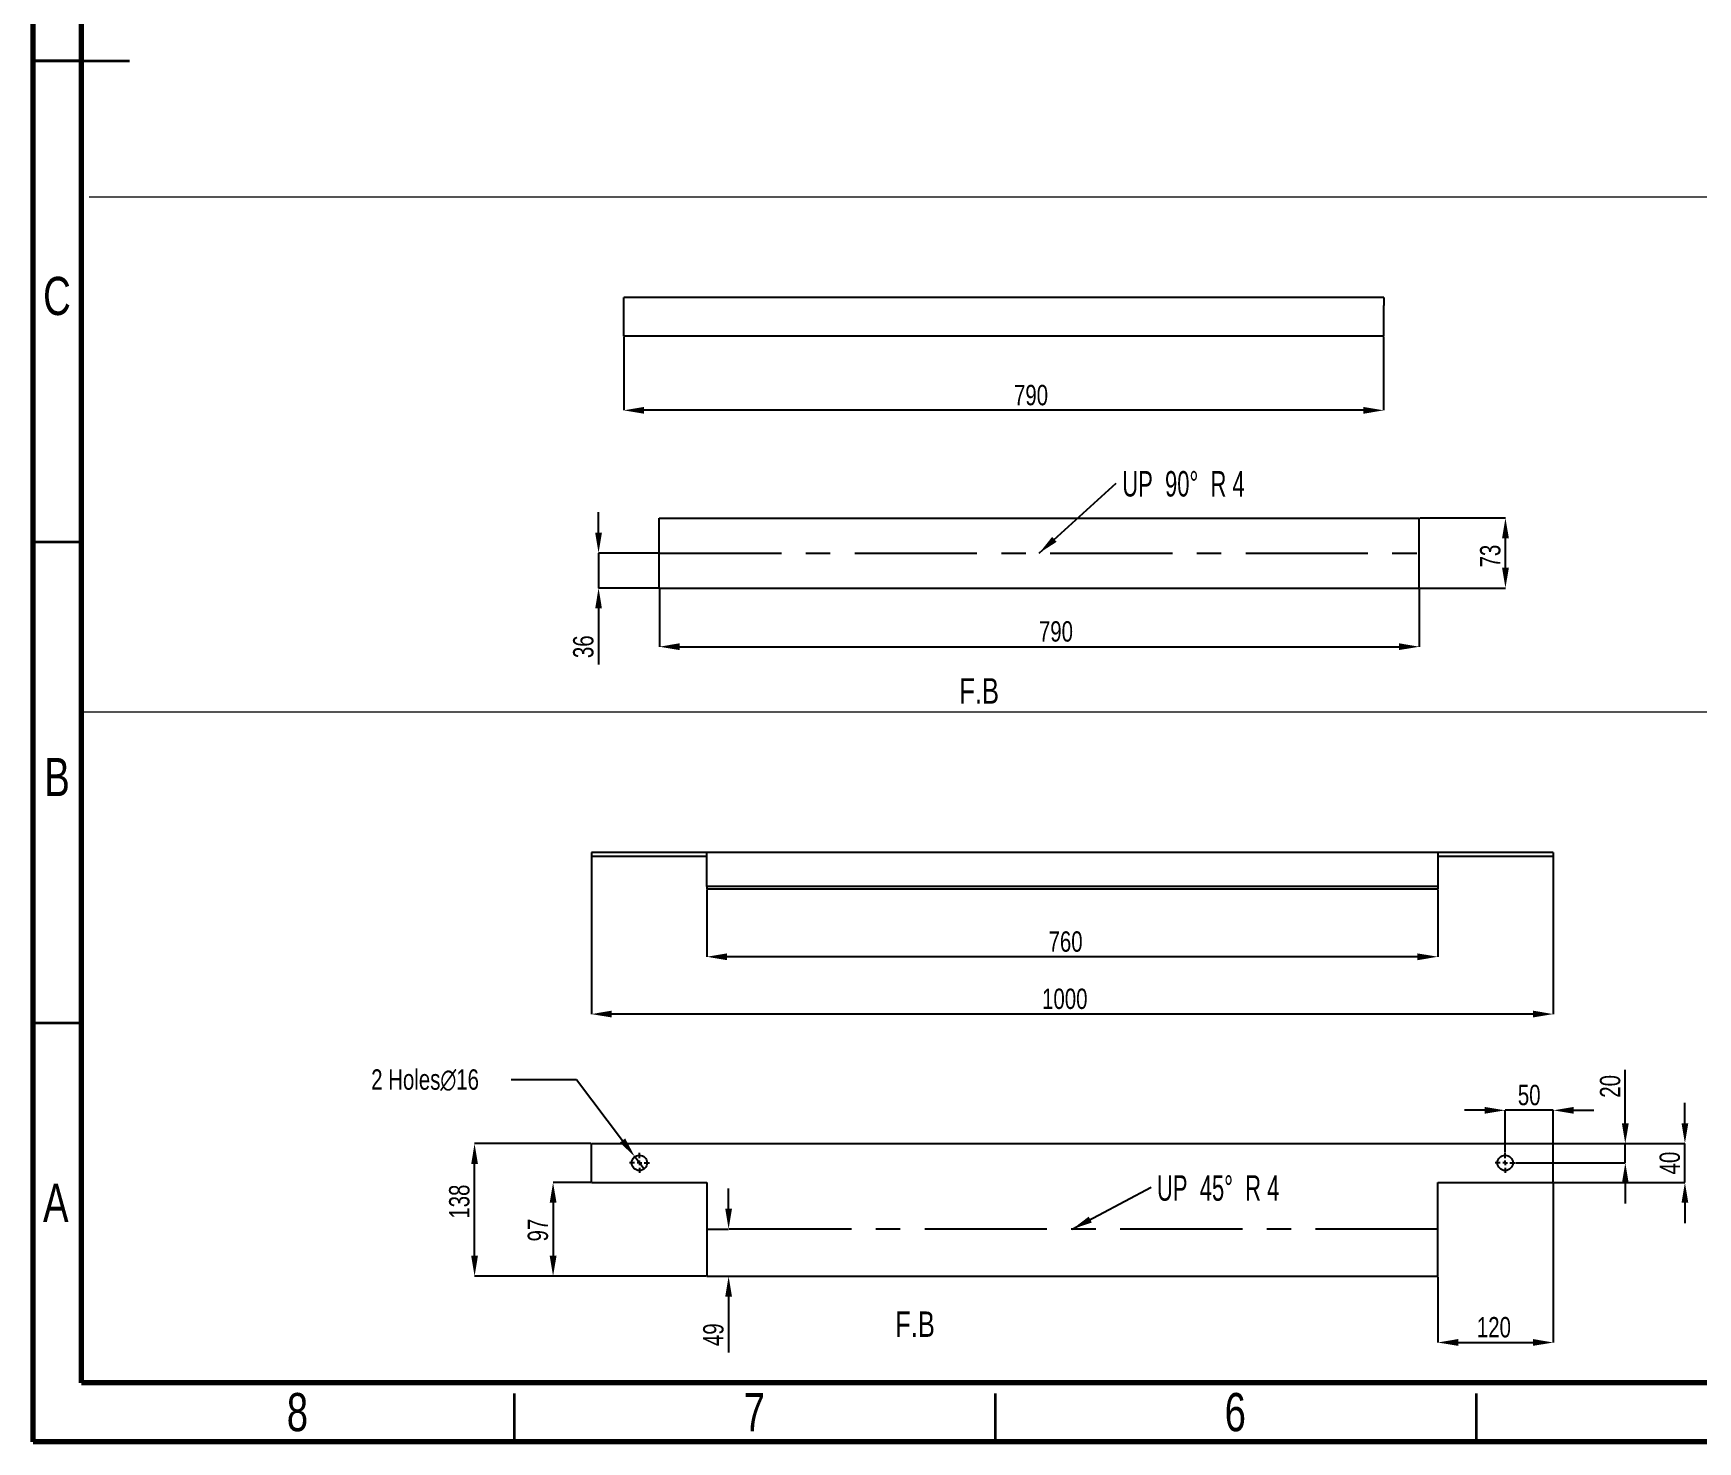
# Model space of a CAD drawing. Header units: millimetres. Extents: x 15 to 1266, y -324 to 294.
# Drawn here: x 866.3 to 1039.3, y 7.3 to 153.7 of the extents above; entities that cross this region are included whole.
import ezdxf

# ---------------------------------------------------------------- set-up
doc = ezdxf.new("R2010")
doc.units = ezdxf.units.MM
doc.header["$PDSIZE"] = -1
doc.linetypes.add('CENTERX2', pattern=[20.32, 12.7, -2.54, 2.54, -2.54])
doc.layers.add('FORMAT', color=7, linetype='Continuous')
doc.styles.add('SLDTEXTSTYLE0', font='TXT', dxfattribs={"width": 0.75})
doc.styles.add('SLDTEXTSTYLE14', font='TXT', dxfattribs={"width": 0.645833})
doc.dimstyles.new('SLDDIMSTYLE1', dxfattribs={"dimtxt": 0.18, "dimasz": 2.116667, "dimexe": 0, "dimexo": 0.0625, "dimgap": 0, "dimtad": 0, "dimtih": 1, "dimtoh": 1, "dimdec": 0, "dimrnd": 1e-09, "dimzin": 0, "dimdsep": 46, "dimtxsty": 'Standard', "dimsah": 1, "dimcen": 0.09, "dimadec": 0, "dimazin": 0, "dimtfac": 2.116667, "dimtdec": 0, "dimtofl": 0, "dimtmove": 0, "dimatfit": 3, "dimfxl": 1, "dimfrac": 2, "dimtolj": 1, "dimtzin": 0, "dimarcsym": 0})
doc.dimstyles.new('SLDDIMSTYLE10', dxfattribs={"dimtxt": 2.116667, "dimasz": 2.116667, "dimexe": 0, "dimexo": 0.0625, "dimgap": 0.529167, "dimtad": 0, "dimtih": 1, "dimtoh": 1, "dimdec": 0, "dimlfac": 10, "dimrnd": 1e-09, "dimzin": 12, "dimdsep": 46, "dimtxsty": 'SLDTEXTSTYLE0', "dimblk1": 'NONE', "dimsah": 1, "dimcen": 0, "dimadec": 0, "dimazin": 3, "dimtfac": 1, "dimtdec": 0, "dimtmove": 0, "dimatfit": 3, "dimldrblk": 'NONE', "dimfxl": 1, "dimfrac": 2, "dimtolj": 1, "dimtzin": 12, "dimarcsym": 0})
doc.dimstyles.new('SLDDIMSTYLE8', dxfattribs={"dimtxt": 2.116667, "dimasz": 2.116667, "dimexe": 0, "dimexo": 0.0625, "dimgap": 0.529167, "dimtad": 1, "dimdec": 0, "dimlfac": 10, "dimrnd": 1e-09, "dimzin": 12, "dimdsep": 46, "dimtxsty": 'SLDTEXTSTYLE0', "dimsah": 1, "dimcen": 0.09, "dimadec": 0, "dimazin": 3, "dimtfac": 1, "dimtdec": 0, "dimtmove": 0, "dimatfit": 0, "dimfxl": 1, "dimfrac": 2, "dimtolj": 1, "dimtzin": 12, "dimarcsym": 0})
doc.dimstyles.new('SLDDIMSTYLE9', dxfattribs={"dimtxt": 2.116667, "dimasz": 2.116667, "dimexe": 0, "dimexo": 0.0625, "dimgap": 0.529167, "dimtad": 1, "dimdec": 0, "dimlfac": 10, "dimrnd": 1e-09, "dimzin": 12, "dimdsep": 46, "dimtxsty": 'SLDTEXTSTYLE0', "dimsah": 1, "dimcen": 0.09, "dimadec": 0, "dimazin": 3, "dimtfac": 1, "dimtdec": 0, "dimtofl": 0, "dimtmove": 0, "dimatfit": 3, "dimfxl": 1, "dimfrac": 2, "dimtolj": 1, "dimtzin": 12, "dimarcsym": 0})

# ---------------------------------------------------------------- blocks, each defined once
blk = doc.blocks.new('*D626')
at = {"layer": 'Defpoints', "color": 0}
for p in [(927.65, 122.19), (1006.65, 122.19), (927.65, 114.48)]:
    blk.add_point(p, dxfattribs=at)
at = {"layer": 'FORMAT', "color": 0, "lineweight": -2}
for p, q in [((927.65, 122.13), (927.65, 114.48)), ((1006.65, 122.13), (1006.65, 114.48)), ((1004.54, 114.48), (929.77, 114.48))]:
    blk.add_line(p, q, dxfattribs=at)
at = {"layer": 'FORMAT', "color": 0}
for points in [[(929.77, 114.83), (929.77, 114.12), (927.65, 114.48)], [(1004.54, 114.83), (1004.54, 114.12), (1006.65, 114.48)]]:
    blk.add_solid(points, dxfattribs=at)
at = {"layer": 'FORMAT', "color": 0, "insert": (969.99, 117.12), "char_height": 2.117, "attachment_point": 2, "style": 'SLDTEXTSTYLE0'}
blk.add_mtext('\\A1;790', dxfattribs=at)
blk = doc.blocks.new('*D631')
at = {"layer": 'Defpoints', "color": 0}
for p in [(1010.35, 103.29), (1019.31, 103.29), (1010.35, 96.01)]:
    blk.add_point(p, dxfattribs=at)
at = {"layer": 'FORMAT', "color": 0, "lineweight": -2}
for p, q in [((1010.41, 103.29), (1019.31, 103.29)), ((1019.31, 98.12), (1019.31, 101.17)), ((1010.41, 96.01), (1019.31, 96.01))]:
    blk.add_line(p, q, dxfattribs=at)
at = {"layer": 'FORMAT', "color": 0}
for points in [[(1018.96, 101.17), (1019.67, 101.17), (1019.31, 103.29)], [(1018.96, 98.12), (1019.67, 98.12), (1019.31, 96.01)]]:
    blk.add_solid(points, dxfattribs=at)
at = {"layer": 'FORMAT', "color": 0, "insert": (1016.67, 99.33), "char_height": 2.117, "attachment_point": 2, "rotation": 90, "style": 'SLDTEXTSTYLE0'}
blk.add_mtext('\\A1;73', dxfattribs=at)
blk = doc.blocks.new('*D632')
at = {"layer": 'Defpoints', "color": 0}
for p in [(931.35, 96.01), (1010.35, 96.01), (1010.35, 89.91)]:
    blk.add_point(p, dxfattribs=at)
at = {"layer": 'FORMAT', "color": 0, "lineweight": -2}
for p, q in [((931.35, 95.94), (931.35, 89.91)), ((1010.35, 95.94), (1010.35, 89.91)), ((933.46, 89.91), (1008.23, 89.91))]:
    blk.add_line(p, q, dxfattribs=at)
at = {"layer": 'FORMAT', "color": 0}
for points in [[(933.46, 90.27), (933.46, 89.56), (931.35, 89.91)], [(1008.23, 90.27), (1008.23, 89.56), (1010.35, 89.91)]]:
    blk.add_solid(points, dxfattribs=at)
at = {"layer": 'FORMAT', "color": 0, "insert": (972.58, 92.56), "char_height": 2.117, "attachment_point": 2, "style": 'SLDTEXTSTYLE0'}
blk.add_mtext('\\A1;790', dxfattribs=at)
blk = doc.blocks.new('*D633')
at = {"layer": 'Defpoints', "color": 0}
for p in [(931.35, 99.65), (925.03, 96.01), (931.35, 96.01)]:
    blk.add_point(p, dxfattribs=at)
at = {"layer": 'FORMAT', "color": 0, "lineweight": -2}
for p, q in [((925.03, 101.76), (925.03, 103.88)), ((931.28, 99.65), (925.03, 99.65)), ((925.03, 99.65), (925.03, 96.01)), ((931.28, 96.01), (925.03, 96.01)), ((925.03, 93.89), (925.03, 88.06))]:
    blk.add_line(p, q, dxfattribs=at)
at = {"layer": 'FORMAT', "color": 0}
for points in [[(924.68, 101.76), (925.38, 101.76), (925.03, 99.65)], [(924.68, 93.89), (925.38, 93.89), (925.03, 96.01)]]:
    blk.add_solid(points, dxfattribs=at)
at = {"layer": 'FORMAT', "color": 0, "insert": (922.38, 89.91), "char_height": 2.117, "attachment_point": 2, "rotation": 90, "style": 'SLDTEXTSTYLE0'}
blk.add_mtext('\\A1;36', dxfattribs=at)
blk = doc.blocks.new('SW_NOTE_0_33')
at = {"layer": 'FORMAT', "color": 0, "insert": (0.62, 1.27), "char_height": 2.6458, "attachment_point": 1, "style": 'SLDTEXTSTYLE14'}
blk.add_mtext('UP  90°  R 4', dxfattribs=at)
blk = doc.blocks.new('*D634')
at = {"layer": 'Defpoints', "color": 0}
for p in [(936.28, 64.7), (1012.28, 64.7), (936.28, 57.69)]:
    blk.add_point(p, dxfattribs=at)
at = {"layer": 'FORMAT', "color": 0, "lineweight": -2}
for p, q in [((936.28, 64.64), (936.28, 57.69)), ((1012.28, 64.64), (1012.28, 57.69)), ((1010.16, 57.69), (938.4, 57.69))]:
    blk.add_line(p, q, dxfattribs=at)
at = {"layer": 'FORMAT', "color": 0}
for points in [[(938.4, 58.04), (938.4, 57.33), (936.28, 57.69)], [(1010.16, 58.04), (1010.16, 57.33), (1012.28, 57.69)]]:
    blk.add_solid(points, dxfattribs=at)
at = {"layer": 'FORMAT', "color": 0, "insert": (973.58, 60.33), "char_height": 2.117, "attachment_point": 2, "style": 'SLDTEXTSTYLE0'}
blk.add_mtext('\\A1;760', dxfattribs=at)
blk = doc.blocks.new('*D635')
at = {"layer": 'Defpoints', "color": 0}
for p in [(924.28, 68.12), (1024.28, 68.12), (924.28, 51.73)]:
    blk.add_point(p, dxfattribs=at)
at = {"layer": 'FORMAT', "color": 0, "lineweight": -2}
for p, q in [((924.28, 68.06), (924.28, 51.73)), ((1024.28, 68.06), (1024.28, 51.73)), ((1022.16, 51.73), (926.4, 51.73))]:
    blk.add_line(p, q, dxfattribs=at)
at = {"layer": 'FORMAT', "color": 0}
for points in [[(926.4, 52.09), (926.4, 51.38), (924.28, 51.73)], [(1022.16, 52.09), (1022.16, 51.38), (1024.28, 51.73)]]:
    blk.add_solid(points, dxfattribs=at)
at = {"layer": 'FORMAT', "color": 0, "insert": (973.5, 54.38), "char_height": 2.117, "attachment_point": 2, "style": 'SLDTEXTSTYLE0'}
blk.add_mtext('\\A1;1000', dxfattribs=at)
blk = doc.blocks.new('*D641')
at = {"layer": 'Defpoints', "color": 0}
for p in [(1024.28, 38.27), (1037.97, 38.27), (1024.28, 34.23)]:
    blk.add_point(p, dxfattribs=at)
at = {"layer": 'FORMAT', "color": 0, "lineweight": -2}
for p, q in [((1037.97, 40.38), (1037.97, 42.5)), ((1024.34, 38.27), (1037.97, 38.27)), ((1037.97, 34.23), (1037.97, 38.27)), ((1024.34, 34.23), (1037.97, 34.23)), ((1037.97, 32.12), (1037.97, 30))]:
    blk.add_line(p, q, dxfattribs=at)
at = {"layer": 'FORMAT', "color": 0}
for points in [[(1037.62, 40.38), (1038.32, 40.38), (1037.97, 38.27)], [(1037.62, 32.12), (1038.32, 32.12), (1037.97, 34.23)]]:
    blk.add_solid(points, dxfattribs=at)
at = {"layer": 'FORMAT', "color": 0, "insert": (1035.33, 36.25), "char_height": 2.117, "attachment_point": 2, "rotation": 90, "style": 'SLDTEXTSTYLE0'}
blk.add_mtext('\\A1;40', dxfattribs=at)
blk = doc.blocks.new('*D642')
at = {"layer": 'Defpoints', "color": 0}
for p in [(1019.28, 41.73), (1024.28, 38.27), (1019.28, 37.32)]:
    blk.add_point(p, dxfattribs=at)
at = {"layer": 'FORMAT', "color": 0, "lineweight": -2}
for p, q in [((1017.16, 41.73), (1015.05, 41.73)), ((1019.28, 37.38), (1019.28, 41.73)), ((1024.28, 41.73), (1019.28, 41.73)), ((1024.28, 38.33), (1024.28, 41.73)), ((1026.4, 41.73), (1028.51, 41.73))]:
    blk.add_line(p, q, dxfattribs=at)
at = {"layer": 'FORMAT', "color": 0}
for points in [[(1017.16, 42.08), (1017.16, 41.38), (1019.28, 41.73)], [(1026.4, 42.08), (1026.4, 41.38), (1024.28, 41.73)]]:
    blk.add_solid(points, dxfattribs=at)
at = {"layer": 'FORMAT', "color": 0, "insert": (1021.78, 44.38), "char_height": 2.117, "attachment_point": 2, "style": 'SLDTEXTSTYLE0'}
blk.add_mtext('\\A1;50', dxfattribs=at)
blk = doc.blocks.new('*D643')
at = {"layer": 'Defpoints', "color": 0}
for p in [(1024.28, 38.27), (1031.77, 38.27), (1020.33, 36.27)]:
    blk.add_point(p, dxfattribs=at)
at = {"layer": 'FORMAT', "color": 0, "lineweight": -2}
for p, q in [((1031.77, 40.38), (1031.77, 45.94)), ((1024.34, 38.27), (1031.77, 38.27)), ((1031.77, 36.27), (1031.77, 38.27)), ((1020.39, 36.27), (1031.77, 36.27)), ((1031.77, 34.15), (1031.77, 32.03))]:
    blk.add_line(p, q, dxfattribs=at)
at = {"layer": 'FORMAT', "color": 0}
for points in [[(1031.42, 40.38), (1032.13, 40.38), (1031.77, 38.27)], [(1031.42, 34.15), (1032.13, 34.15), (1031.77, 36.27)]]:
    blk.add_solid(points, dxfattribs=at)
at = {"layer": 'FORMAT', "color": 0, "insert": (1029.13, 44.22), "char_height": 2.117, "attachment_point": 2, "rotation": 90, "style": 'SLDTEXTSTYLE0'}
blk.add_mtext('\\A1;20', dxfattribs=at)
blk = doc.blocks.new('*D644')
at = {"layer": 'Defpoints', "color": 0}
for p in [(1024.28, 34.23), (1012.28, 24.49), (1024.28, 17.6)]:
    blk.add_point(p, dxfattribs=at)
at = {"layer": 'FORMAT', "color": 0, "lineweight": -2}
for p, q in [((1024.28, 34.17), (1024.28, 17.6)), ((1012.28, 24.43), (1012.28, 17.6)), ((1014.4, 17.6), (1022.16, 17.6))]:
    blk.add_line(p, q, dxfattribs=at)
at = {"layer": 'FORMAT', "color": 0}
for points in [[(1014.4, 17.96), (1014.4, 17.25), (1012.28, 17.6)], [(1022.16, 17.96), (1022.16, 17.25), (1024.28, 17.6)]]:
    blk.add_solid(points, dxfattribs=at)
at = {"layer": 'FORMAT', "color": 0, "insert": (1018.11, 20.25), "char_height": 2.117, "attachment_point": 2, "style": 'SLDTEXTSTYLE0'}
blk.add_mtext('\\A1;120', dxfattribs=at)
blk = doc.blocks.new('*D645')
at = {"layer": 'Defpoints', "color": 0}
for p in [(912.14, 38.27), (924.28, 38.27), (936.28, 24.49)]:
    blk.add_point(p, dxfattribs=at)
at = {"layer": 'FORMAT', "color": 0, "lineweight": -2}
for p, q in [((924.22, 38.27), (912.14, 38.27)), ((912.14, 26.61), (912.14, 36.15)), ((936.22, 24.49), (912.14, 24.49))]:
    blk.add_line(p, q, dxfattribs=at)
at = {"layer": 'FORMAT', "color": 0}
for points in [[(911.79, 36.15), (912.49, 36.15), (912.14, 38.27)], [(911.79, 26.61), (912.49, 26.61), (912.14, 24.49)]]:
    blk.add_solid(points, dxfattribs=at)
at = {"layer": 'FORMAT', "color": 0, "insert": (909.49, 32.24), "char_height": 2.117, "attachment_point": 2, "rotation": 90, "style": 'SLDTEXTSTYLE0'}
blk.add_mtext('\\A1;138', dxfattribs=at)
blk = doc.blocks.new('*D646')
at = {"layer": 'Defpoints', "color": 0}
for p in [(928.8, 36.91), (929.76, 35.63)]:
    blk.add_point(p, dxfattribs=at)
at = {"layer": 'FORMAT', "color": 0, "lineweight": -2}
for p, q in [((915.94, 44.94), (922.72, 44.94)), ((922.72, 44.94), (927.52, 38.59)), ((929.76, 35.63), (928.8, 36.91))]:
    blk.add_line(p, q, dxfattribs=at)
at = {"layer": 'FORMAT', "color": 0}
blk.add_solid([(927.8, 38.81), (927.24, 38.38), (928.8, 36.91)], dxfattribs=at)
at = {"layer": 'FORMAT', "color": 0, "insert": (901.39, 45.99), "char_height": 2.1167, "attachment_point": 1, "style": 'SLDTEXTSTYLE0'}
blk.add_mtext('\\A1;2 Holes∅16', dxfattribs=at)
blk = doc.blocks.new('_None')
blk = doc.blocks.new('*D647')
at = {"layer": 'Defpoints', "color": 0}
for p in [(936.28, 29.38), (936.28, 24.49), (938.55, 24.49)]:
    blk.add_point(p, dxfattribs=at)
at = {"layer": 'FORMAT', "color": 0, "lineweight": -2}
for p, q in [((938.55, 31.5), (938.55, 33.61)), ((936.34, 29.38), (938.55, 29.38)), ((936.34, 24.49), (938.55, 24.49)), ((938.55, 22.37), (938.55, 16.55))]:
    blk.add_line(p, q, dxfattribs=at)
at = {"layer": 'FORMAT', "color": 0}
for points in [[(938.2, 31.5), (938.9, 31.5), (938.55, 29.38)], [(938.2, 22.37), (938.9, 22.37), (938.55, 24.49)]]:
    blk.add_solid(points, dxfattribs=at)
at = {"layer": 'FORMAT', "color": 0, "insert": (935.9, 18.41), "char_height": 2.117, "attachment_point": 2, "rotation": 90, "style": 'SLDTEXTSTYLE0'}
blk.add_mtext('\\A1;49', dxfattribs=at)
blk = doc.blocks.new('*D648')
at = {"layer": 'Defpoints', "color": 0}
for p in [(924.28, 34.23), (920.3, 24.49), (936.28, 24.49)]:
    blk.add_point(p, dxfattribs=at)
at = {"layer": 'FORMAT', "color": 0, "lineweight": -2}
for p, q in [((924.22, 34.23), (920.3, 34.23)), ((920.3, 32.12), (920.3, 26.61)), ((936.22, 24.49), (920.3, 24.49))]:
    blk.add_line(p, q, dxfattribs=at)
at = {"layer": 'FORMAT', "color": 0}
for points in [[(919.95, 32.12), (920.66, 32.12), (920.3, 34.23)], [(919.95, 26.61), (920.66, 26.61), (920.3, 24.49)]]:
    blk.add_solid(points, dxfattribs=at)
at = {"layer": 'FORMAT', "color": 0, "insert": (917.66, 29.28), "char_height": 2.117, "attachment_point": 2, "rotation": 90, "style": 'SLDTEXTSTYLE0'}
blk.add_mtext('\\A1;97', dxfattribs=at)
blk = doc.blocks.new('SW_NOTE_0_34')
at = {"layer": 'FORMAT', "color": 0, "insert": (0.61, 1.24), "char_height": 2.6458, "attachment_point": 1, "style": 'SLDTEXTSTYLE14'}
blk.add_mtext('UP  45°  R 4', dxfattribs=at)
blk = doc.blocks.new('SW_CENTERMARKSYMBOL_77')
at = {"layer": 'FORMAT', "color": 0}
for p, q in [((-0.5, 0), (-1.05, 0)), ((0, 0), (-0.25, 0)), ((0, 0.5), (0, 1.05)), ((0, 0), (0, 0.25)), ((0, 0), (0, -0.25)), ((0, 0), (0.25, 0)), ((0.5, 0), (1.05, 0)), ((0, -0.5), (0, -1.05))]:
    blk.add_line(p, q, dxfattribs=at)
blk = doc.blocks.new('SW_CENTERMARKSYMBOL_78')
at = {"layer": 'FORMAT', "color": 0}
for p, q in [((-0.5, 0), (-1.05, 0)), ((0, 0), (-0.25, 0)), ((0, 0.5), (0, 1.05)), ((0, 0), (0, 0.25)), ((0, 0), (0, -0.25)), ((0, 0), (0.25, 0)), ((0.5, 0), (1.05, 0)), ((0, -0.5), (0, -1.05))]:
    blk.add_line(p, q, dxfattribs=at)

msp = doc.modelspace()

# ---------------------------------------------------------------- linework, layer by layer
at = {"color": 7, "linetype": 'Continuous', "lineweight": 70}
for p, q in [((866.2637935, 7.2908887), (866.2637935, 294.2908887)), ((871.2637935, 13.4244138), (871.2637935, 290.4244138)), ((1260.6662656, 13.4244138), (871.2637935, 13.4244138)), ((1266.2637935, 7.2908887), (866.2637935, 7.2908887))]:
    msp.add_line(p, q, dxfattribs=at)
at = {"color": 7, "linetype": 'Continuous', "lineweight": 35}
for p, q in [((866.2627935, 150.7908887), (876.2647935, 150.7908887)), ((871.2637935, 150.7908887), (866.2637935, 150.7908887)), ((871.2637935, 100.7908887), (866.2637935, 100.7908887)), ((871.2637935, 50.7908887), (866.2637935, 50.7908887)), ((916.2637935, 12.2908887), (916.2637935, 7.2908887)), ((966.2637935, 12.2908887), (966.2637935, 7.2908887)), ((1016.2637935, 12.2908887), (1016.2637935, 7.2908887))]:
    msp.add_line(p, q, dxfattribs=at)
at = {"color": 7, "linetype": 'Continuous', "lineweight": 18}
for p, q in [((1169.1376492, 136.6244129), (872.0885812, 136.6244129)), ((1169.1478154, 83.1162768), (871.5000859, 83.1162768))]:
    msp.add_line(p, q, dxfattribs=at)
at = {"color": 7, "linetype": 'Continuous', "lineweight": 25}
for p, q in [((1006.6526654, 126.1890715), (927.6526654, 126.1890715)), ((927.6526654, 125.3890715), (927.6526654, 126.1890715)), ((927.6526654, 122.1890715), (927.6526654, 125.3890715)), ((1006.6526654, 126.1890715), (1006.6526654, 125.3890715)), ((1006.6526654, 122.1890715), (1006.6526654, 125.3890715)), ((1006.6526654, 122.1890715), (927.6526654, 122.1890715)), ((931.345119, 96.006292), (931.345119, 103.285938)), ((931.345119, 103.285938), (1010.345119, 103.285938)), ((1010.345119, 96.006292), (1010.345119, 103.285938)), ((931.345119, 96.006292), (1010.345119, 96.006292)), ((924.2798898, 68.5205333), (924.2798898, 68.1205333)), ((936.2798898, 68.5205333), (924.2798898, 68.5205333)), ((936.2798898, 68.1205333), (924.2798898, 68.1205333)), ((1012.2798898, 68.5205333), (936.2798898, 68.5205333)), ((936.2798898, 68.2862187), (936.2798898, 68.5205333)), ((936.2798898, 64.9849994), (936.2798898, 68.2862187)), ((1012.2798898, 68.5205333), (1012.2798898, 68.2862187)), ((1024.2798898, 68.5205333), (1012.2798898, 68.5205333)), ((1012.2798898, 68.2862187), (1012.2798898, 64.9849994)), ((1024.2798898, 68.1205333), (1012.2798898, 68.1205333)), ((1024.2798898, 68.5205333), (1024.2798898, 68.1205333)), ((1012.2798898, 64.9849994), (936.2798898, 64.9849994)), ((936.2798898, 64.9849994), (936.2798898, 64.7021567)), ((1012.2798898, 64.7021567), (936.2798898, 64.7021567)), ((1012.2798898, 64.9849994), (1012.2798898, 64.7021567)), ((924.2798898, 34.2325657), (924.2798898, 38.2680996)), ((924.2798898, 38.2680996), (1024.2798898, 38.2680996)), ((1024.2798898, 34.2325657), (1024.2798898, 38.2680996)), ((924.2798898, 34.2325657), (936.2798898, 34.2325657)), ((936.2798898, 34.2325657), (936.2798898, 24.4910183)), ((1012.2798898, 34.2325657), (1024.2798898, 34.2325657)), ((1012.2798898, 24.4910183), (1012.2798898, 34.2325657)), ((936.2798898, 24.4910183), (1012.2798898, 24.4910183))]:
    msp.add_line(p, q, dxfattribs=at)
at = {"color": 7, "linetype": 'CENTERX2'}
for p, q in [((931.345119, 99.646115), (1010.345119, 99.646115)), ((1012.2798898, 29.3795589), (936.2798898, 29.3795589))]:
    msp.add_line(p, q, dxfattribs=at)
at = {"color": 7, "linetype": 'Continuous', "lineweight": 25}
for centre in [(929.2798898, 36.2680996), (1019.2798898, 36.2680996)]:
    msp.add_circle(centre, 0.8, dxfattribs=at)

# ---------------------------------------------------------------- block references
at = {"layer": 'FORMAT'}
for name, p in [('SW_NOTE_0_33', (978.8583693, 106.8970538)), ('SW_CENTERMARKSYMBOL_78', (929.2798898, 36.2680996)), ('SW_CENTERMARKSYMBOL_77', (1019.2798898, 36.2680996)), ('SW_NOTE_0_34', (982.4745028, 33.7398911))]:
    msp.add_blockref(name, p, dxfattribs=at)

# ---------------------------------------------------------------- texts
at = {"color": 7, "linetype": 'Continuous', "lineweight": 0, "style": 'SLDTEXTSTYLE0'}
for s, insert, char_height, attachment_point in [('C', (868.7224524, 128.3510428), 3.96875, 2), ('F.B', (962.5342168, 86.6406067), 2.64583333, 1), ('B', (868.7343954, 78.3510428), 3.96875, 2), ('A', (868.6034817, 34.1010428), 3.96875, 2), ('F.B', (955.8639713, 20.8259028), 2.64583333, 1), ('8', (893.7238305, 12.3510428), 3.96875, 2), ('7', (941.2238305, 12.3510428), 3.96875, 2), ('6', (991.2238305, 12.3510428), 3.96875, 2)]:
    msp.add_mtext(s, dxfattribs=dict(at, insert=insert, char_height=char_height, attachment_point=attachment_point))

# ---------------------------------------------------------------- dimensions: what is measured, and where the dimension line sits
at = {"layer": 'FORMAT'}
for base, p1, p2, dimstyle, picture, middle in [((927.6526654, 114.4770265), (1006.6526654, 122.1890715), (927.6526654, 122.1890715), 'SLDDIMSTYLE9', '*D626', (969.994344, 114.4770265)), ((1010.345119, 89.9142719), (931.345119, 96.006292), (1010.345119, 96.006292), 'SLDDIMSTYLE9', '*D632', (972.5832219, 89.9142719)), ((924.2798898, 51.7340119), (1024.2798898, 68.1205333), (924.2798898, 68.1205333), 'SLDDIMSTYLE9', '*D635', (973.5046547, 51.7340119)), ((936.2798898, 57.6858588), (1012.2798898, 64.7021567), (936.2798898, 64.7021567), 'SLDDIMSTYLE9', '*D634', (973.5784866, 57.6858588)), ((1019.2798898, 41.7321541), (1024.2798898, 38.2680996), (1019.2798898, 37.3180996), 'SLDDIMSTYLE8', '*D642', (1021.7798898, 41.7321541)), ((1024.2798898, 17.6047964), (1012.2798898, 24.4910183), (1024.2798898, 34.2325657), 'SLDDIMSTYLE8', '*D644', (1018.1145196, 17.6047964))]:
    dim = msp.add_linear_dim(base=base, p1=p1, p2=p2, dimstyle=dimstyle, dxfattribs=at)
    dim.commit()
    dim.dimension.update_dxf_attribs({"geometry": picture, "text_midpoint": middle, "dimtype": 160})
for base, p1, p2, dimstyle, picture, middle in [((925.0288167, 96.006292), (931.345119, 99.646115), (931.345119, 96.006292), 'SLDDIMSTYLE8', '*D633', (925.0288167, 89.9142719)), ((1019.312326, 103.285938), (1010.345119, 96.006292), (1010.345119, 103.285938), 'SLDDIMSTYLE8', '*D631', (1019.312326, 99.3272595)), ((1031.77245, 38.2680996), (1020.3298898, 36.2680996), (1024.2798898, 38.2680996), 'SLDDIMSTYLE8', '*D643', (1031.77245, 44.2212246)), ((1037.9713091, 38.2680996), (1024.2798898, 34.2325657), (1024.2798898, 38.2680996), 'SLDDIMSTYLE8', '*D641', (1037.9713091, 36.2503326)), ((912.1384085, 38.2680996), (936.2798898, 24.4910183), (924.2798898, 38.2680996), 'SLDDIMSTYLE9', '*D645', (912.1384085, 32.2444048)), ((920.3039306, 24.4910183), (924.2798898, 34.2325657), (936.2798898, 24.4910183), 'SLDDIMSTYLE8', '*D648', (920.3039306, 29.2794245)), ((938.5485781, 24.4910183), (936.2798898, 29.3795589), (936.2798898, 24.4910183), 'SLDDIMSTYLE9', '*D647', (938.5485781, 18.4056016))]:
    dim = msp.add_linear_dim(base=base, p1=p1, p2=p2, angle=90, dimstyle=dimstyle, dxfattribs=at)
    dim.commit()
    dim.dimension.update_dxf_attribs({"geometry": picture, "text_midpoint": middle, "dimtype": 160})
dim = msp.add_diameter_dim_2p(p1=(929.7628836, 35.6303559), p2=(928.796896, 36.9058432), text='2 Holes<>', dimstyle='SLDDIMSTYLE10', dxfattribs=at)
dim.commit()
dim.dimension.update_dxf_attribs({"geometry": '*D646', "text_midpoint": (908.3987645, 44.9352284), "dimtype": 163})

# ---------------------------------------------------------------- leaders
for points in [[(970.845119, 99.646115), (978.8583693, 106.8970538)], [(974.2798898, 29.3795589), (982.4745028, 33.7398911)]]:
    msp.add_leader(points, dimstyle='SLDDIMSTYLE1', dxfattribs=at)

doc.saveas('drawing.dxf')
